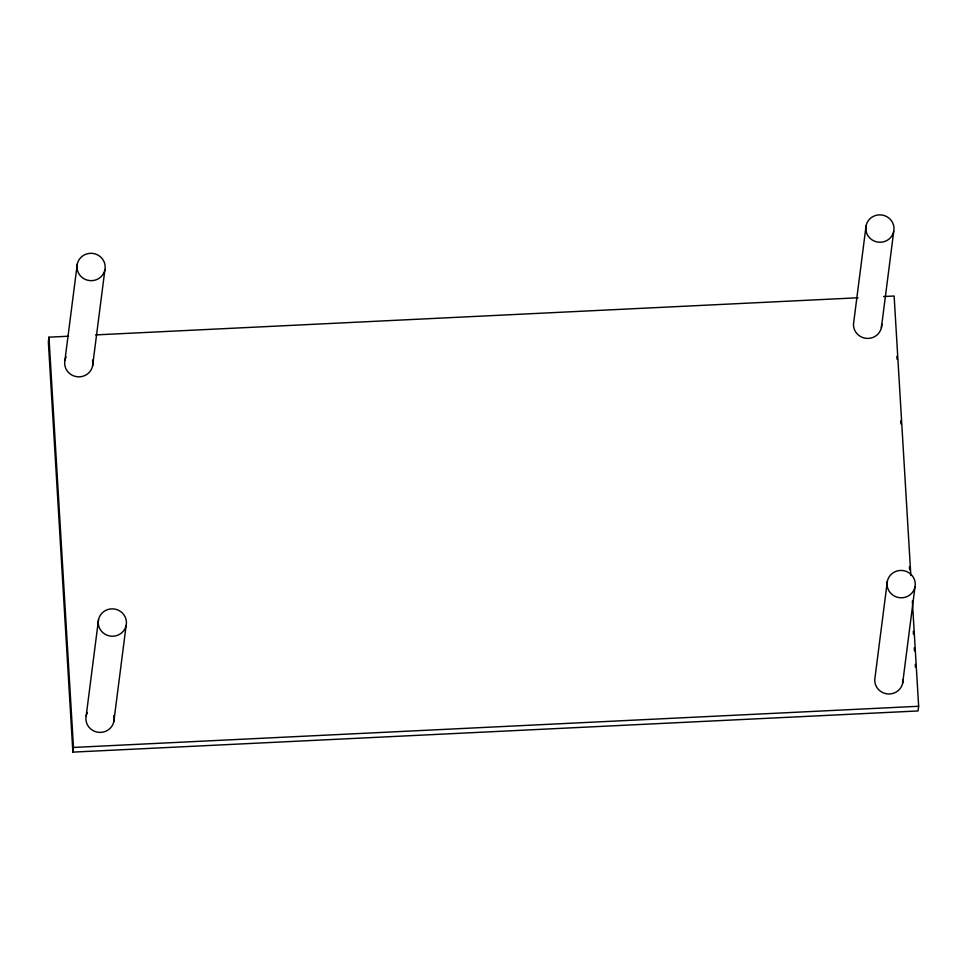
<?xml version="1.0" encoding="UTF-8"?>
<svg xmlns="http://www.w3.org/2000/svg" width="967" height="967" viewBox="0 0 967 967"><rect width="100%" height="100%" fill="white"/><g stroke="black" fill="none" stroke-linecap="round" stroke-linejoin="round"><path stroke-width="1.45" d="M68.536 336.226L48.954 337.181L48.35 341.859L72.876 752.121L918.046 710.95L918.65 706.273L912.364 601.075M64.934 360.28L77.263 264.112M92.578 366.034L104.895 269.866A14.118 13.683 7.3 0 0 86.643 253.958A14.118 13.683 7.3 0 0 81.699 277.142A14.118 13.683 7.3 0 0 104.895 269.866M72.876 752.121L73.468 747.443L48.954 337.181M86.184 715.846L98.513 619.666M113.828 721.6L126.145 625.419A14.118 13.683 7.3 0 0 107.893 609.512A14.118 13.683 7.3 0 0 102.949 632.696A14.118 13.683 7.3 0 0 126.145 625.419M866.094 225.686L853.776 321.854A14.118 13.683 7.3 0 0 866.565 338.377A14.118 13.683 7.3 0 0 881.674 324.054M881.408 327.608L893.726 231.439A14.118 13.683 7.3 0 0 875.473 215.52A14.118 13.683 7.3 0 0 870.53 238.716A14.118 13.683 7.3 0 0 893.726 231.439M887.343 581.24L875.026 677.42A14.118 13.683 7.3 0 0 887.815 693.943A14.118 13.683 7.3 0 0 902.924 679.608M902.658 683.173L914.975 586.993A14.118 13.683 7.3 0 0 896.723 571.086A14.118 13.683 7.3 0 0 891.779 594.27A14.118 13.683 7.3 0 0 914.975 586.993M95.648 334.908L857.971 297.776M883.584 296.531L894.124 296.011L910.841 575.534M73.468 747.443L918.65 706.273M896.856 356.291L897.038 359.289M900.712 420.911L900.893 423.909M909.427 566.674L909.609 569.684M913.295 631.294L913.477 634.304M914.274 647.83L914.456 650.839M915.266 664.365L915.447 667.363M113.731 715.665A14.118 13.683 7.3 0 1 98.368 732.309A14.118 13.683 7.3 0 1 87.393 712.486M92.481 360.111A14.118 13.683 7.3 0 1 77.118 376.743A14.118 13.683 7.3 0 1 66.143 356.92"/></g></svg>
